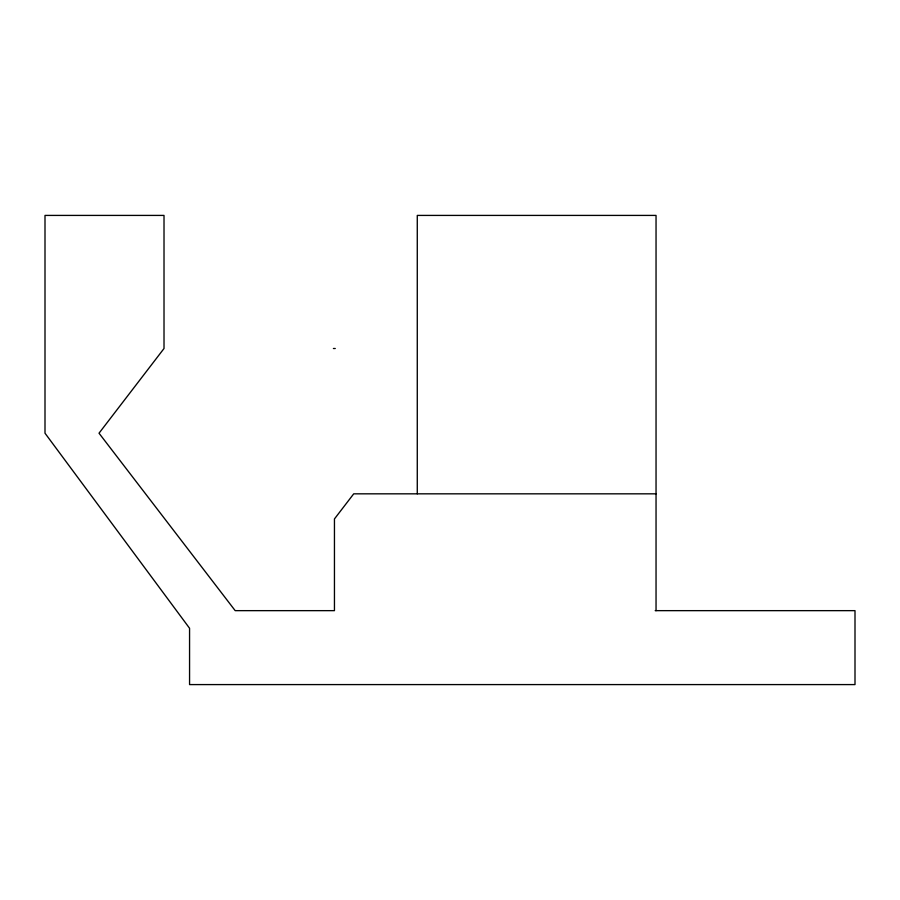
<?xml version="1.0" encoding="UTF-8"?>
<svg xmlns="http://www.w3.org/2000/svg" width="900" height="900" viewBox="0 0 900 900"><rect width="100%" height="100%" fill="white"/><g stroke="black" fill="none" stroke-linecap="round" stroke-linejoin="round"><path stroke-width="1.35" d="M333.405 348.502L335.261 348.502M656.044 493.83L353.723 493.83L334.451 518.94L334.451 610.65L235.192 610.65L99.022 433.204L164.014 348.502L164.014 215.415L45 215.415L45 433.204L189.562 628.268L189.562 684.585L855 684.585L855 610.65L655.178 610.65M656.044 610.65L656.044 215.415L417.274 215.415L417.274 493.83"/></g></svg>
